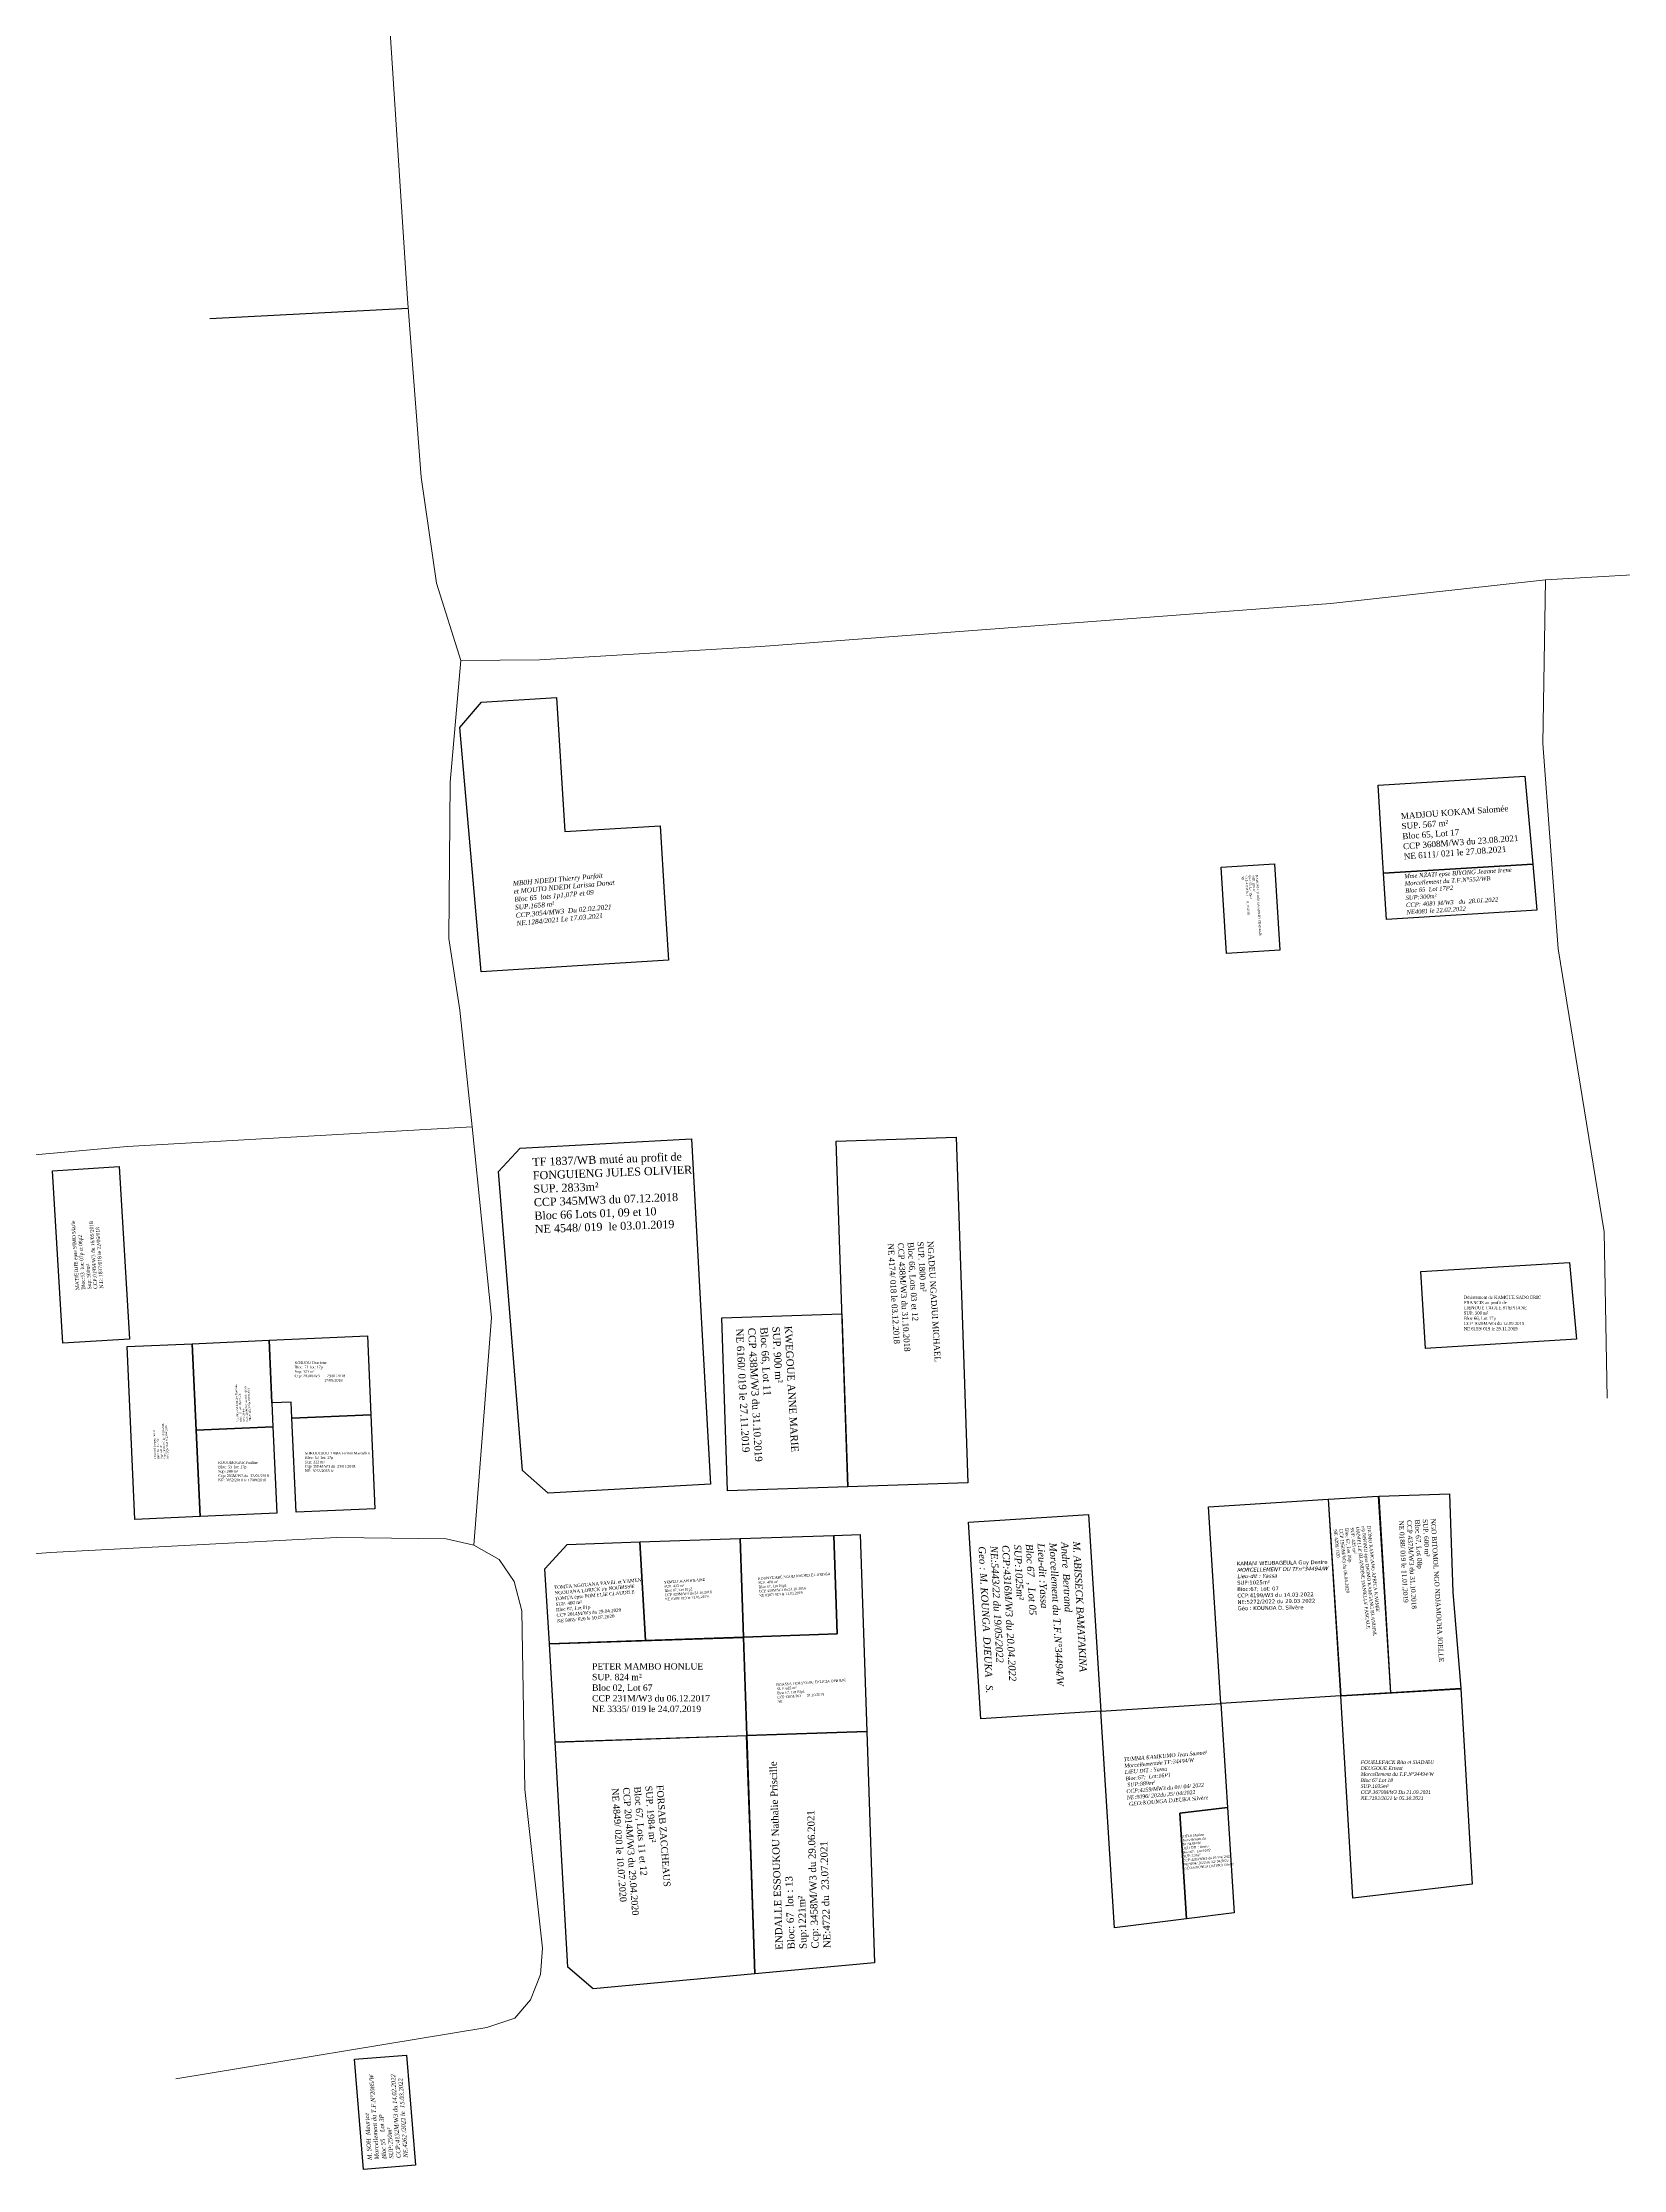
# Model space of a CAD drawing. Header units: millimetres. Extents: x 590121 to 927379, y 438565 to 1441738.
# Drawn here: x 590992.3 to 591321.2, y 440947.2 to 441389.7 of the extents above; entities that cross this region are included whole.
import ezdxf

# ---------------------------------------------------------------- set-up
doc = ezdxf.new("R2010")
doc.units = ezdxf.units.MM
doc.header["$LTSCALE"] = 10
for name, color, linetype in [('end maj 26 02 2021', 30, 'Continuous'), ('MAJ AOUT 2021', 7, 'Continuous'), ('MAJ JUILLET 2021', 7, 'Continuous'), ('MAJ SEP 2021', 6, 'Continuous')]:
    doc.layers.add(name, color=color, linetype=linetype)
doc.layers.add('Roads_others', color=24, linetype='Continuous', lineweight=9)
doc.styles.get("Standard").update_dxf_attribs({"font": 'arial.ttf'})
doc.styles.add('Times 1.0', font='times.ttf', dxfattribs={"width": 0.99, "height": 1})
doc.styles.add('Times 1.5', font='times.ttf', dxfattribs={"width": 0.99, "height": 0.75})

msp = doc.modelspace()

# ---------------------------------------------------------------- linework, layer by layer
msp.add_line((591027.11, 441332.3), (591068.41, 441334.46))
at = {"color": 150, "lineweight": -3, "flags": 128}
msp.add_lwpolyline([(591099.27, 441253.46), (591101.01, 441225.52), (591120.8, 441226.75), (591121.73, 441211.77), (591122.53, 441198.8), (591083.56, 441196.38), (591079.12, 441247.2), (591083.67, 441252.49)], close=True, dxfattribs=at)
msp.add_lwpolyline([(591099.27, 441253.46), (591101.01, 441225.52), (591120.8, 441226.75), (591121.73, 441211.77), (591122.53, 441198.8), (591083.56, 441196.38), (591079.12, 441247.2), (591083.67, 441252.49)], close=True, dxfattribs=at)
at = {"color": 1, "flags": 128}
msp.add_lwpolyline([(591302.38, 441218.77), (591303.25, 441209.2), (591271.93, 441207.26), (591271.33, 441216.85)], close=True, dxfattribs=at)
msp.add_lwpolyline([(591302.38, 441218.77), (591303.25, 441209.2), (591271.93, 441207.26), (591271.33, 441216.85)], close=True, dxfattribs=at)
at = {"color": 5, "flags": 128}
for points in [[(591259.84, 441086.63), (591262.43, 441045.71), (591237.48, 441044.13), (591234.89, 441085.05)], [(591259.84, 441086.63), (591262.43, 441045.71), (591237.48, 441044.13), (591234.89, 441085.05)], [(591209.94, 441083.47), (591212.53, 441042.55), (591187.58, 441040.97), (591184.99, 441081.89)], [(591237.48, 441044.13), (591238.85, 441022.52), (591228.92, 441021.3), (591230.31, 440999.34), (591215.38, 440997.5), (591212.53, 441042.55)], [(591238.85, 441022.52), (591240.24, 441000.56), (591230.31, 440999.34), (591228.92, 441021.3)]]:
    msp.add_lwpolyline(points, close=True, dxfattribs=at)
at = {"color": 150, "flags": 128}
msp.add_lwpolyline([(591068.07, 440971.01), (591069.95, 440948.09), (591059.11, 440947.2), (591057.24, 440970.13)], close=True, dxfattribs=at)
msp.add_lwpolyline([(591068.07, 440971.01), (591069.95, 440948.09), (591059.11, 440947.2), (591057.24, 440970.13)], close=True, dxfattribs=at)
at = {"layer": 'end maj 26 02 2021', "color": 150, "lineweight": -3, "flags": 128}
for points in [[(591248.65, 441218.84), (591249.76, 441200.87), (591238.67, 441200.19), (591237.56, 441218.16)], [(591248.65, 441218.84), (591249.76, 441200.87), (591238.67, 441200.19), (591237.56, 441218.16)], [(591182.43, 441161.99), (591184.83, 441090.03), (591159.85, 441089.2), (591157.44, 441161.16)], [(591182.43, 441161.99), (591184.83, 441090.03), (591159.85, 441089.2), (591157.44, 441161.16)], [(591310.05, 441135.86), (591311.48, 441119.92), (591280.08, 441118.01), (591279.1, 441133.98)], [(591310.05, 441135.86), (591311.48, 441119.92), (591280.08, 441118.01), (591279.1, 441133.98)], [(591158.65, 441125.18), (591159.85, 441089.2), (591134.86, 441088.36), (591133.66, 441124.34)], [(591158.65, 441125.18), (591159.85, 441089.2), (591134.86, 441088.36), (591133.66, 441124.34)], [(591270.19, 441087.29), (591272.78, 441046.36), (591262.43, 441045.71), (591259.85, 441086.63)], [(591270.19, 441087.29), (591272.78, 441046.36), (591262.43, 441045.71), (591259.85, 441086.63)], [(591285.05, 441087.79), (591285.73, 441067.3), (591287.38, 441047.29), (591272.82, 441046.37), (591270.43, 441087.3)], [(591285.05, 441087.79), (591285.73, 441067.3), (591287.38, 441047.29), (591272.82, 441046.37), (591270.43, 441087.3)], [(591116.61, 441077.74), (591117.81, 441057.27), (591097.77, 441056.55), (591096.8, 441072.15), (591101.45, 441077.24)], [(591116.61, 441077.74), (591117.81, 441057.27), (591097.77, 441056.55), (591096.8, 441072.15), (591101.45, 441077.24)], [(591137.5, 441078.44), (591138.18, 441057.95), (591117.81, 441057.27), (591116.61, 441077.74)], [(591137.5, 441078.44), (591138.18, 441057.95), (591117.81, 441057.27), (591116.61, 441077.74)], [(591156.98, 441079.1), (591157.68, 441058.61), (591138.17, 441057.95), (591137.49, 441078.44)], [(591156.98, 441079.1), (591157.68, 441058.61), (591138.17, 441057.95), (591137.49, 441078.44)], [(591162.47, 441079.28), (591163.84, 441038.3), (591138.86, 441037.47), (591138.17, 441057.96), (591157.68, 441058.61), (591156.98, 441079.1)], [(591162.47, 441079.28), (591163.84, 441038.3), (591138.86, 441037.47), (591138.17, 441057.96), (591157.68, 441058.61), (591156.98, 441079.1)], [(591138.18, 441057.89), (591138.87, 441037.4), (591098.95, 441036.11), (591097.77, 441056.55)], [(591138.18, 441057.89), (591138.87, 441037.4), (591098.95, 441036.11), (591097.77, 441056.55)], [(591138.86, 441037.47), (591140.51, 440987.9), (591106.88, 440984.77), (591101.65, 440989.3), (591098.95, 441036.11)], [(591138.86, 441037.47), (591140.51, 440987.9), (591106.88, 440984.77), (591101.65, 440989.3), (591098.95, 441036.11)]]:
    msp.add_lwpolyline(points, close=True, dxfattribs=at)
at = {"layer": 'end maj 26 02 2021', "color": 3, "lineweight": -3, "flags": 128}
msp.add_lwpolyline([(591127.35, 441161.63), (591129.32, 441125.69), (591131.29, 441089.74), (591097.56, 441087.9), (591092.18, 441092.58), (591087.21, 441154.85), (591091.73, 441159.68)], close=True, dxfattribs=at)
msp.add_lwpolyline([(591127.35, 441161.63), (591129.32, 441125.69), (591131.29, 441089.74), (591097.56, 441087.9), (591092.18, 441092.58), (591087.21, 441154.85), (591091.73, 441159.68)], close=True, dxfattribs=at)
at = {"layer": 'end maj 26 02 2021', "color": 150}
for points in [[(591008.28, 441155.87), (591010.39, 441119.94), (590996.52, 441119.12), (590994.41, 441154.94)], [(591008.28, 441155.87), (591010.39, 441119.94), (590996.52, 441119.12), (590994.41, 441154.94)], [(591023.48, 441118.99), (591025.1, 441083.02), (591011.54, 441082.41), (591009.93, 441118.38)], [(591023.48, 441118.99), (591025.1, 441083.02), (591011.54, 441082.41), (591009.93, 441118.38)], [(591039.47, 441119.7), (591040.27, 441101.7), (591024.29, 441101), (591023.48, 441118.99)], [(591039.47, 441119.7), (591040.27, 441101.7), (591024.29, 441101), (591023.48, 441118.99)], [(591059.94, 441120.62), (591060.64, 441104.21), (591044.2, 441103.5), (591044.05, 441106.83), (591040.05, 441106.7), (591039.47, 441119.7)], [(591059.94, 441120.62), (591060.64, 441104.21), (591044.2, 441103.5), (591044.05, 441106.83), (591040.05, 441106.7), (591039.47, 441119.7)], [(591060.64, 441104.21), (591061.48, 441084.65), (591045.08, 441083.92), (591044.2, 441103.5)], [(591060.64, 441104.21), (591061.48, 441084.65), (591045.08, 441083.92), (591044.2, 441103.5)], [(591040.27, 441101.7), (591041.08, 441083.74), (591025.1, 441083.02), (591024.29, 441101)], [(591040.27, 441101.7), (591041.08, 441083.74), (591025.1, 441083.02), (591024.29, 441101)]]:
    msp.add_lwpolyline(points, close=True, dxfattribs=at)
at = {"layer": 'end maj 26 02 2021', "color": 150, "lineweight": -3, "flags": 128}
msp.add_lwpolyline([(591134.86, 441088.36), (591133.66, 441124.34)], dxfattribs=at)
msp.add_lwpolyline([(591134.86, 441088.36), (591133.66, 441124.34)], dxfattribs=at)
at = {"layer": 'MAJ AOUT 2021', "color": 6, "lineweight": -3, "flags": 128}
msp.add_lwpolyline([(591300.73, 441237.09), (591302.38, 441218.77), (591271.33, 441216.85), (591271.12, 441220.23), (591270.2, 441235.2)], close=True, dxfattribs=at)
msp.add_lwpolyline([(591300.73, 441237.09), (591302.38, 441218.77), (591271.33, 441216.85), (591271.12, 441220.23), (591270.2, 441235.2)], close=True, dxfattribs=at)
at = {"layer": 'MAJ JUILLET 2021', "color": 150, "lineweight": -3, "flags": 128}
msp.add_lwpolyline([(591163.84, 441038.3), (591165.44, 440990.22), (591140.51, 440987.9), (591139.69, 441012.48), (591138.79, 441037.46)], close=True, dxfattribs=at)
msp.add_lwpolyline([(591163.84, 441038.3), (591165.44, 440990.22), (591140.51, 440987.9), (591139.69, 441012.48), (591138.79, 441037.46)], close=True, dxfattribs=at)
at = {"layer": 'MAJ SEP 2021', "color": 150, "linetype": 'ByBlock', "lineweight": -3, "ltscale": 0.0014, "flags": 128}
msp.add_lwpolyline([(591287.42, 441047.17), (591289.8, 441006.56), (591264.93, 441003.62), (591262.43, 441045.71)], close=True, dxfattribs=at)
msp.add_lwpolyline([(591287.42, 441047.17), (591289.8, 441006.56), (591264.93, 441003.62), (591262.43, 441045.71)], close=True, dxfattribs=at)
at = {"layer": 'Roads_others'}
for points in [[(591053.91, 441547.42), (591058.44, 441487.82), (591068.26, 441336.39), (591071.13, 441299.28), (591074.27, 441277.24), (591079.35, 441261.12)], [(591079.35, 441261.12), (591095.73, 441261.28), (591141.8, 441264.07), (591260.38, 441272.98), (591305.05, 441277.91), (591422.96, 441284.68), (591524.7, 441289.3), (591626.04, 441292.87), (591747.97, 441303.79), (591770.45, 441304.7)], [(591317.88, 441107.69), (591317.25, 441142.3), (591307.66, 441201.16), (591304.49, 441243.89), (591305.05, 441277.91)], [(591079.35, 441261.12), (591077.14, 441235.83), (591076.89, 441203.3), (591079.13, 441188.35), (591081.69, 441164.1), (591085.75, 441124.47), (591082.07, 441077.07)], [(591081.69, 441164.1), (591009.93, 441160.04), (590897.82, 441149.87), (590826.22, 441144.32)], [(590828.04, 441104.84), (590859.78, 441081.5), (590866.03, 441075.81), (590872.66, 441071.61), (590878.47, 441069.61), (590887.18, 441069.26), (590932.29, 441070.78), (590994, 441075.58), (591053.55, 441078.66), (591076.27, 441078.39), (591082.07, 441077.07)], [(591082.07, 441077.07), (591087.36, 441074.11), (591090.42, 441069.54), (591092.06, 441063.39), (591092.69, 441026.27), (591096.37, 440993.22), (591095.93, 440987.75), (591093.85, 440982.5), (591090.58, 440978.66), (591084.74, 440976.76), (591020.09, 440966.08)]]:
    msp.add_lwpolyline(points, dxfattribs=at)

# ---------------------------------------------------------------- texts
at = {"color": 7, "attachment_point": 1}
for s, insert, char_height, width, rotation in [('{\\fTimes New Roman|b0|i1|c0|p18;MB0H NDEDI Thierry Parfait \\Pet MOUTO NDEDI Larissa Donat\\PBloc 65  lots 1p1,07P et 09\\PSUP.1658 m²\\PCCP.3054/MW3  Du 02.02.2021\\PNE.1284/2021 Le 17.03.2021}', (591090.13, 441215.24), 1, 86.0567, 5.2008), ('{\\fTimes New Roman|b0|i1|c0|p18;MB0H NDEDI Thierry Parfait \\Pet MOUTO NDEDI Larissa Donat\\PBloc 65  lots 1p1,07P et 09\\PSUP.1658 m²\\PCCP.3054/MW3  Du 02.02.2021\\PNE.1284/2021 Le 17.03.2021}', (591090.13, 441215.24), 1, 86.0567, 5.2008), ('{\\fTimes New Roman|b0|i1|c0|p18;Mme NZATI epse BIYONG Jeanne Irene\\P\\C1;Morcellement du T.F.N°552/WB \\P\\C7;Bloc 65  Lot 17P2\\PSUP:300m²\\PCCP: 4081 M/W3   du  28.01.2022\\PNE4081 le 22.02.2022}', (591275.61, 441216.69), 0.8996, 56.8139, 3.5197), ('{\\fTimes New Roman|b0|i1|c0|p18;Mme NZATI epse BIYONG Jeanne Irene\\P\\C1;Morcellement du T.F.N°552/WB \\P\\C7;Bloc 65  Lot 17P2\\PSUP:300m²\\PCCP: 4081 M/W3   du  28.01.2022\\PNE4081 le 22.02.2022}', (591275.61, 441216.69), 0.8996, 56.8139, 3.5197), ('{\\fTimes New Roman|b0|i1|c0|p18;M. ABISSECK BAMATAKINA  \\PAndre  Bertrand\\P\\C1;Morcellement du T.F.N°34494/W\\P\\C7;Lieu-dit :Yassa\\PBloc 67  , Lot 05\\PSUP:1025m²\\PCCP:4316M/W3 du 20.04.2022\\PNE:5443/22 du 19/05/2022\\PGeo : M. KOUNGA  DJEUKA   S.}', (591208.19, 441077.9), 1.4756, 93.1932, 273.0051), ('{\\fTimes New Roman|b0|i1|c0|p18;M. SOH  Maurice \\P\\C1;Morcellement du T.F.N°2085/W \\P\\C7;Bloc 55    Lot 3P\\PSUP:250m²\\PCCP:4132M/W3 du 14.02.2022\\PNE.4262 /2022 le  15.03.2022}', (591059.96, 440949.13), 0.9, 56.8375, 93.8467), ('{\\fTimes New Roman|b0|i1|c0|p18;M. SOH  Maurice \\P\\C1;Morcellement du T.F.N°2085/W \\P\\C7;Bloc 55    Lot 3P\\PSUP:250m²\\PCCP:4132M/W3 du 14.02.2022\\PNE.4262 /2022 le  15.03.2022}', (591059.96, 440949.13), 0.9, 56.8375, 93.8467)]:
    msp.add_mtext(s, dxfattribs=dict(at, insert=insert, char_height=char_height, width=width, rotation=rotation))
at = {"attachment_point": 1}
for s, insert, char_height, width, rotation in [('{\\fVerdana|b0|i0|c0|p34;KAMANI WEUBAGEULA Guy Desire\\P\\fVerdana|b0|i1|c0|p34;\\C1;MORCELLEMENT DU TFn%%D34494/W\\P\\C0;Lieu-dit : Yassa\\P\\fVerdana|b0|i0|c0|p34;SUP:1025m²\\fVerdana|b0|i1|c0|p34;\\C1;\\P\\fVerdana|b0|i0|c0|p34;\\C0;Bloc:67; Lot: 07\\PCCP:4199/W3 du 14.03.2022\\PNE:5272/2022 du 29.03.2022\\P\\C1;Géo : KOUNGA D. Silvère}', (591240.8, 441073.66), 0.8, 24.3515, 0.9629), ('{\\fVerdana|b0|i0|c0|p34;KAMANI WEUBAGEULA Guy Desire\\P\\fVerdana|b0|i1|c0|p34;\\C1;MORCELLEMENT DU TFn%%D34494/W\\P\\C0;Lieu-dit : Yassa\\P\\fVerdana|b0|i0|c0|p34;SUP:1025m²\\fVerdana|b0|i1|c0|p34;\\C1;\\P\\fVerdana|b0|i0|c0|p34;\\C0;Bloc:67; Lot: 07\\PCCP:4199/W3 du 14.03.2022\\PNE:5272/2022 du 29.03.2022\\P\\C1;Géo : KOUNGA D. Silvère}', (591240.8, 441073.66), 0.8, 24.3515, 0.9629), ('{\\fTimes New Roman|b0|i1|c0|p18;TUMMA KAMKUMO Jean Samuel\\P\\C1;Morcellementdu TF:34494/W\\C256;\\PLIEU DIT : Yassa\\PBloc:67;  Lot:16P1\\P SUP:889m² \\PCCP:4259/MW3 du 01/ 04/ 2022\\PNE:9096/ 202du 25/ 04/2022   \\P\\C1; GEO:KOUNGA DJEUKA Silvère}', (591217.23, 441032.91), 0.8, 33.0819, 4.829), ('{\\fTimes New Roman|b0|i1|c0|p18;NDEDI Marlise\\P\\C1;Morcellement du\\P TF:34494/W\\C256;\\PLIEU DIT : Bassa\\PBloc:67;  Lot:16P2\\P SUP:220m² \\PCCP:4259/MW3 du 01/ 04/ 2022\\PNE:9094/ 2022 du 25/ 04/2022   \\P\\C1; GEO:KOUNGA DJEUKA Silvère}', (591229.1, 441016.72), 0.5, 33.0819, 5.0892)]:
    msp.add_mtext(s, dxfattribs=dict(at, insert=insert, char_height=char_height, width=width, rotation=rotation))
at = {"layer": 'end maj 26 02 2021', "color": 150, "linetype": 'ByBlock', "lineweight": -3, "ltscale": 0.0014, "attachment_point": 1, "style": 'Times 1.0'}
for s, insert, char_height, width, rotation in [('{\\C256;MADJOU KOKAM Salomée \\fTimes New Roman|b0|i0|c186|p18;\\PSUP. \\fTimes New Roman|b0|i0|c0|p18;567\\fTimes New Roman|b0|i0|c186|p18; m²\\PBloc \\fTimes New Roman|b0|i0|c0|p18;65\\fTimes New Roman|b0|i0|c186|p18;, Lot \\fTimes New Roman|b0|i0|c0|p18;17\\P\\fTimes New Roman|b0|i0|c186|p18;CCP \\fTimes New Roman|b0|i0|c0|p18;3608\\fTimes New Roman|b0|i0|c186|p18;M/W3 du \\fTimes New Roman|b0|i0|c0|p18;23.08.2021\\P\\fTimes New Roman|b0|i0|c186|p18;NE \\fTimes New Roman|b0|i0|c0|p18;6111\\fTimes New Roman|b0|i0|c186|p18;/ 02\\fTimes New Roman|b0|i0|c0|p18;1\\fTimes New Roman|b0|i0|c186|p18; le 2\\fTimes New Roman|b0|i0|c0|p18;7.08.2021}', (591274.89, 441229.38), 1.26139, 26.6677, 4.1834), ('{\\C256;MADJOU KOKAM Salomée \\fTimes New Roman|b0|i0|c186|p18;\\PSUP. \\fTimes New Roman|b0|i0|c0|p18;567\\fTimes New Roman|b0|i0|c186|p18; m²\\PBloc \\fTimes New Roman|b0|i0|c0|p18;65\\fTimes New Roman|b0|i0|c186|p18;, Lot \\fTimes New Roman|b0|i0|c0|p18;17\\P\\fTimes New Roman|b0|i0|c186|p18;CCP \\fTimes New Roman|b0|i0|c0|p18;3608\\fTimes New Roman|b0|i0|c186|p18;M/W3 du \\fTimes New Roman|b0|i0|c0|p18;23.08.2021\\P\\fTimes New Roman|b0|i0|c186|p18;NE \\fTimes New Roman|b0|i0|c0|p18;6111\\fTimes New Roman|b0|i0|c186|p18;/ 02\\fTimes New Roman|b0|i0|c0|p18;1\\fTimes New Roman|b0|i0|c186|p18; le 2\\fTimes New Roman|b0|i0|c0|p18;7.08.2021}', (591274.89, 441229.38), 1.26139, 26.6677, 4.1834), ('{\\C256;KAMGNIA YOWA DAGOBERT FRANKLIN\\PSUP. 200 m²\\PBloc 65, Lot 15p2\\PCCP 437M/W3 du 31.10.2018\\PNE 0186/ 019 le 11.01.2019}', (591245.18, 441216.51), 0.4407, 33.2579, 273.3169), ('{\\C256;KAMGNIA YOWA DAGOBERT FRANKLIN\\PSUP. 200 m²\\PBloc 65, Lot 15p2\\PCCP 437M/W3 du 31.10.2018\\PNE 0186/ 019 le 11.01.2019}', (591245.18, 441216.51), 0.4407, 33.2579, 273.3169), ('{\\C1;TF 1837/WB muté au profit de \\P\\C256;FONGUIENG JULES OLIVIER\\PSUP. 2833m²\\PCCP 345MW3 du 07.12.2018\\PBloc 66 Lots 01, 09 et 10\\PNE 4548/ 019  le 03.01.2019}', (591094.21, 441157.62), 1.6766, 94.7781, 2.1408), ('{\\C1;TF 1837/WB muté au profit de \\P\\C256;FONGUIENG JULES OLIVIER\\PSUP. 2833m²\\PCCP 345MW3 du 07.12.2018\\PBloc 66 Lots 01, 09 et 10\\PNE 4548/ 019  le 03.01.2019}', (591094.21, 441157.62), 1.6766, 94.7781, 2.1408), ('{\\fTimes New Roman|b0|i0|c186|p18;\\C256;\\P\\fTimes New Roman|b0|i0|c0|p18;NGADEU NGADJUI MICHAEL\\P\\fTimes New Roman|b0|i0|c186|p18;SUP. \\fTimes New Roman|b0|i0|c0|p18;1800\\fTimes New Roman|b0|i0|c186|p18; m²\\P\\fTimes New Roman|b0|i0|c0|p18;Bloc 66, \\fTimes New Roman|b0|i0|c186|p18;Lot\\fTimes New Roman|b0|i0|c0|p18;s\\fTimes New Roman|b0|i0|c186|p18; \\fTimes New Roman|b0|i0|c0|p18;03 et 12\\fTimes New Roman|b0|i0|c186|p18;\\PCCP \\fTimes New Roman|b0|i0|c0|p18;438\\fTimes New Roman|b0|i0|c186|p18;M/W\\fTimes New Roman|b0|i0|c0|p18;3\\fTimes New Roman|b0|i0|c186|p18; du \\fTimes New Roman|b0|i0|c0|p18;31\\fTimes New Roman|b0|i0|c186|p18;.1\\fTimes New Roman|b0|i0|c0|p18;0\\fTimes New Roman|b0|i0|c186|p18;.2018\\PNE 4\\fTimes New Roman|b0|i0|c0|p18;174\\fTimes New Roman|b0|i0|c186|p18;/ 018 le 03.12.2018}', (591179.71, 441140.53), 1.23705, 67.1202, 273.5496), ('{\\fTimes New Roman|b0|i0|c186|p18;\\C256;\\P\\fTimes New Roman|b0|i0|c0|p18;NGADEU NGADJUI MICHAEL\\P\\fTimes New Roman|b0|i0|c186|p18;SUP. \\fTimes New Roman|b0|i0|c0|p18;1800\\fTimes New Roman|b0|i0|c186|p18; m²\\P\\fTimes New Roman|b0|i0|c0|p18;Bloc 66, \\fTimes New Roman|b0|i0|c186|p18;Lot\\fTimes New Roman|b0|i0|c0|p18;s\\fTimes New Roman|b0|i0|c186|p18; \\fTimes New Roman|b0|i0|c0|p18;03 et 12\\fTimes New Roman|b0|i0|c186|p18;\\PCCP \\fTimes New Roman|b0|i0|c0|p18;438\\fTimes New Roman|b0|i0|c186|p18;M/W\\fTimes New Roman|b0|i0|c0|p18;3\\fTimes New Roman|b0|i0|c186|p18; du \\fTimes New Roman|b0|i0|c0|p18;31\\fTimes New Roman|b0|i0|c186|p18;.1\\fTimes New Roman|b0|i0|c0|p18;0\\fTimes New Roman|b0|i0|c186|p18;.2018\\PNE 4\\fTimes New Roman|b0|i0|c0|p18;174\\fTimes New Roman|b0|i0|c186|p18;/ 018 le 03.12.2018}', (591179.71, 441140.53), 1.23705, 67.1202, 273.5496), ('{\\C256;KWEGOUE ANNE MARIE\\PSUP. 900 m²\\PBloc 66, Lot 11\\PCCP 438M/W3 du 31.10.2019\\PNE 6160/ 019 le 27.11.2019}', (591148.23, 441122.74), 1.5232, 55.8308, 273.0767), ('{\\C256;KWEGOUE ANNE MARIE\\PSUP. 900 m²\\PBloc 66, Lot 11\\PCCP 438M/W3 du 31.10.2019\\PNE 6160/ 019 le 27.11.2019}', (591148.23, 441122.74), 1.5232, 55.8308, 273.0767), ('{\\C256;NGO BITOMOL NGO NDJAMOUHA JOELLE\\PSUP. 600 m²\\PBloc 67, Lot 08p\\PCCP 437M/W3 du 31.10.2018\\PNE 0188/ 019 le 11.01.2019}', (591282.16, 441082.62), 1, 75.4637, 273.3169), ('{\\C256;NGO BITOMOL NGO NDJAMOUHA JOELLE\\PSUP. 600 m²\\PBloc 67, Lot 08p\\PCCP 437M/W3 du 31.10.2018\\PNE 0188/ 019 le 11.01.2019}', (591282.16, 441082.62), 1, 75.4637, 273.3169), ('{\\fTimes New Roman|b0|i0|c186|p18;\\C256;DJOMO KAMGANG AFRICA KARMIE\\fTimes New Roman|b0|i0|c0|p18;\\Pr/p NNOMO épse DJOMO KAMGANG BLANDINE\\PDANIELLE BLANDINE DANIELLE PASCALE\\PSUP. 425 m²\\PBloc 67, Lot 08p\\PCCP 1950M/W3 du 06.04.2020\\PNE 4299/ 020 le 09.07.2020}', (591268.61, 441081.17), 0.7, 26.9226, 276.0665), ('{\\fTimes New Roman|b0|i0|c186|p18;\\C256;DJOMO KAMGANG AFRICA KARMIE\\fTimes New Roman|b0|i0|c0|p18;\\Pr/p NNOMO épse DJOMO KAMGANG BLANDINE\\PDANIELLE BLANDINE DANIELLE PASCALE\\PSUP. 425 m²\\PBloc 67, Lot 08p\\PCCP 1950M/W3 du 06.04.2020\\PNE 4299/ 020 le 09.07.2020}', (591268.61, 441081.17), 0.7, 26.9226, 276.0665), ('{\\C256;TOMTA NGOUANA PAVEL et YAMENI \\PNGOUANA LORICK r/p NOUBISSIE\\PTOMTA épse POM ELIE CLAUDILE\\PSUP. 400 m²\\PBloc 67, Lot 01p\\PCCP 2014M/W3 du 29.04.2020\\PNE 5061/ 020 le 10.07.2020}', (591098.73, 441068.62), 0.7, 31.1958, 5.0179), ('{\\C256;TOMTA NGOUANA PAVEL et YAMENI \\PNGOUANA LORICK r/p NOUBISSIE\\PTOMTA épse POM ELIE CLAUDILE\\PSUP. 400 m²\\PBloc 67, Lot 01p\\PCCP 2014M/W3 du 29.04.2020\\PNE 5061/ 020 le 10.07.2020}', (591098.73, 441068.62), 0.7, 31.1958, 5.0179), ('{\\C256;YEMELI JEAN HILAIRE\\PSUP. 423 m²\\PBloc 67, Lot 01p2\\PCCP 439M/W3 du 31.10.2018\\PNE 0189/ 019 le 11.01.2019}', (591121.59, 441069.61), 0.5289, 39.9095, 3.8448), ('{\\C256;YEMELI JEAN HILAIRE\\PSUP. 423 m²\\PBloc 67, Lot 01p2\\PCCP 439M/W3 du 31.10.2018\\PNE 0189/ 019 le 11.01.2019}', (591121.59, 441069.61), 0.5289, 39.9095, 3.8448), ('{\\C256;KOUNYEMBE NGOLI MICHELE LARISSA\\PSUP. 400 m²\\PBloc 67, Lot 03p1\\PCCP 439M/W3 du 31.10.2018\\PNE 0187/ 019 le 11.01.2019}', (591141.16, 441070.38), 0.5289, 39.9095, 3.8448), ('{\\C256;KOUNYEMBE NGOLI MICHELE LARISSA\\PSUP. 400 m²\\PBloc 67, Lot 03p1\\PCCP 439M/W3 du 31.10.2018\\PNE 0187/ 019 le 11.01.2019}', (591141.16, 441070.38), 0.5289, 39.9095, 3.8448), ('{\\C256;NGASSA TCHANGOU FELICIA OPHILIE\\PSUP. 625 m²\\PBloc 67, Lot 03p1\\PCCP 438M/W3 du 31.10.2018\\PNE 0185/ 019 le 11.01.2019}', (591144.98, 441048.32), 0.5289, 39.9095, 3.8448), ('{\\C256;NGASSA TCHANGOU FELICIA OPHILIE\\PSUP. 625 m²\\PBloc 67, Lot 03p1\\PCCP 438M/W3 du 31.10.2018\\PNE 0185/ 019 le 11.01.2019}', (591144.98, 441048.32), 0.5289, 39.9095, 3.8448), ('{\\C256;FORSAB ZACCHEAUS\\PSUP. 1984 m²\\PBloc 67, Lots 11 et 12\\PCCP 2014M/W3 du 29.04.2020\\PNE 4849/ 020 le 10.07.2020}', (591121.46, 441027.25), 1.4, 91.194, 274.1812), ('{\\C256;FORSAB ZACCHEAUS\\PSUP. 1984 m²\\PBloc 67, Lots 11 et 12\\PCCP 2014M/W3 du 29.04.2020\\PNE 4849/ 020 le 10.07.2020}', (591121.46, 441027.25), 1.4, 91.194, 274.1812)]:
    msp.add_mtext(s, dxfattribs=dict(at, insert=insert, char_height=char_height, width=width, rotation=rotation))
at = {"layer": 'end maj 26 02 2021', "attachment_point": 1}
for s, width, heights, insert, char_height, rotation in [('{\\fTimes New Roman|b0|i0|c0|p18;MATIEDJIE epse SIMO Marie\\PBloc:53  lot: 07p et 08p2\\PSup: 500m²\\PCCP:019M/W3 du 16/05/2018\\PN.E: 1837/018 le 22/06/018}', 139.3164, [41.8], (590999.23, 441130.12), 0.75, 93.7227), ('{\\fTimes New Roman|b0|i0|c0|p18;MATIEDJIE epse SIMO Marie\\PBloc:53  lot: 07p et 08p2\\PSup: 500m²\\PCCP:019M/W3 du 16/05/2018\\PN.E: 1837/018 le 22/06/018}', 139.3164, [41.8], (590999.23, 441130.12), 0.75, 93.7227), ('{\\fTimes New Roman|b0|i0|c0|p18;NGANKAM Appoline Zeanviere\\PBloc: 53   lot: 16p et 17p\\PSup: 289m²\\PCcp: 284M/W3 du 23/01/2018\\PNE:3034/2018 le 20/09/2018}', 61.3246, [27.31], (591032.74, 441102.69), 0.3887, 92.7647), ('{\\fTimes New Roman|b0|i0|c0|p18;NGANKAM Appoline Zeanviere\\PBloc: 53   lot: 16p et 17p\\PSup: 289m²\\PCcp: 284M/W3 du 23/01/2018\\PNE:3034/2018 le 20/09/2018}', 61.3246, [27.31], (591032.74, 441102.69), 0.3887, 92.7647), ('{\\fTimes New Roman|b0|i0|c0|p18;YOUMBI Jacques Junior\\PBloc: 53   lot: 16p \\PSup: 490 m²\\PCcp: 285M/W3 du 23/01/2018\\PNE:3035/2018 le 20/09/2018}', 61.3246, [27.31], (591015.58, 441094.95), 0.3887, 92.7647), ('{\\fTimes New Roman|b0|i0|c0|p18;YOUMBI Jacques Junior\\PBloc: 53   lot: 16p \\PSup: 490 m²\\PCcp: 285M/W3 du 23/01/2018\\PNE:3035/2018 le 20/09/2018}', 61.3246, [27.31], (591015.58, 441094.95), 0.3887, 92.7647), ('{\\fTimes New Roman|b0|i0|c0|p18;ENDALLE ESSOUKOU Nathalie Priscille \\P\\fTimes New Roman|b0|i0|c186|p18;Bloc: \\fTimes New Roman|b0|i0|c0|p18;67\\fTimes New Roman|b0|i0|c186|p18;  lot : \\fTimes New Roman|b0|i0|c0|p18;13\\P\\fTimes New Roman|b0|i0|c186|p18;Sup:\\fTimes New Roman|b0|i0|c0|p18;1221\\fTimes New Roman|b0|i0|c186|p18;m²\\PCcp: \\fTimes New Roman|b0|i0|c0|p18;3458\\fTimes New Roman|b0|i0|c186|p18;M/W3 du \\fTimes New Roman|b0|i0|c0|p18;29.06.2021\\P\\fTimes New Roman|b0|i0|c186|p18;NE:\\fTimes New Roman|b0|i0|c0|p18;4722 du \\fTimes New Roman|b0|i0|c186|p18; \\fTimes New Roman|b0|i0|c0|p18;23.07.2021}', 62.3631, [30.26], (591144.85, 440992.88), 1.49573, 91.8975), ('{\\fTimes New Roman|b0|i0|c0|p18;ENDALLE ESSOUKOU Nathalie Priscille \\P\\fTimes New Roman|b0|i0|c186|p18;Bloc: \\fTimes New Roman|b0|i0|c0|p18;67\\fTimes New Roman|b0|i0|c186|p18;  lot : \\fTimes New Roman|b0|i0|c0|p18;13\\P\\fTimes New Roman|b0|i0|c186|p18;Sup:\\fTimes New Roman|b0|i0|c0|p18;1221\\fTimes New Roman|b0|i0|c186|p18;m²\\PCcp: \\fTimes New Roman|b0|i0|c0|p18;3458\\fTimes New Roman|b0|i0|c186|p18;M/W3 du \\fTimes New Roman|b0|i0|c0|p18;29.06.2021\\P\\fTimes New Roman|b0|i0|c186|p18;NE:\\fTimes New Roman|b0|i0|c0|p18;4722 du \\fTimes New Roman|b0|i0|c186|p18; \\fTimes New Roman|b0|i0|c0|p18;23.07.2021}', 62.3631, [30.26], (591144.85, 440992.88), 1.49573, 91.8975)]:
    msp.add_mtext_dynamic_manual_height_columns(s, width=width, gutter_width=12.5, heights=heights, dxfattribs=dict(at, insert=insert, char_height=char_height, rotation=rotation))
at = {"layer": 'end maj 26 02 2021', "color": 150, "linetype": 'ByBlock', "lineweight": -3, "ltscale": 0.0014, "insert": (591288.02, 441128.97), "char_height": 0.6527, "width": 33.8155, "attachment_point": 1, "style": 'Times 1.0'}
msp.add_mtext('{\\C1;Désistement de KAMGUE SADO ERIC \\PFRANCIS au profit de \\C256;\\PLIENOUE TAGUE STEPHANE \\PSUP. 500 m²\\PBloc 66, Lot 17p\\PCCP 1020M/W3 du 12.09.2019\\PNE 6159/ 019 le 29.11.2019}', dxfattribs=at)
msp.add_mtext('{\\C1;Désistement de KAMGUE SADO ERIC \\PFRANCIS au profit de \\C256;\\PLIENOUE TAGUE STEPHANE \\PSUP. 500 m²\\PBloc 66, Lot 17p\\PCCP 1020M/W3 du 12.09.2019\\PNE 6159/ 019 le 29.11.2019}', dxfattribs=at)
at = {"layer": 'end maj 26 02 2021', "char_height": 0.5477, "attachment_point": 1}
for s, insert in [('{\\fTimes New Roman|b0|i0|c0|p18;KODJOU Charlotte\\PBloc: 53  lot: 17p\\PSup: 323 m²\\PCcp: 285M/W3 du  23/01/2018\\PNE: 3032/2018 le 17/09/2018}', (591044.77, 441115.32)), ('{\\fTimes New Roman|b0|i0|c0|p18;KODJOU Charlotte\\PBloc: 53  lot: 17p\\PSup: 323 m²\\PCcp: 285M/W3 du  23/01/2018\\PNE: 3032/2018 le 17/09/2018}', (591044.77, 441115.32)), ('{\\fTimes New Roman|b0|i0|c0|p18;KOUOMOGNE Pauline\\PBloc: 53  lot: 17p\\PSup: 289 m²\\PCcp: 285M/W3 du  23/01/2018\\PNE: 3052/2018 le 17/09/2018}', (591028.89, 441094.54)), ('{\\fTimes New Roman|b0|i0|c0|p18;KOUOMOGNE Pauline\\PBloc: 53  lot: 17p\\PSup: 289 m²\\PCcp: 285M/W3 du  23/01/2018\\PNE: 3052/2018 le 17/09/2018}', (591028.89, 441094.54)), ('{\\fTimes New Roman|b0|i0|c0|p18;SOKOUDJOU TABA Firmin Marcellin\\PBloc: 53  lot: 17p\\PSup: 322 m²\\PCcp: 285M/W3 du  23/01/2018\\PNE: 3033/2018 le 17/09/2018}', (591046.91, 441096.49)), ('{\\fTimes New Roman|b0|i0|c0|p18;SOKOUDJOU TABA Firmin Marcellin\\PBloc: 53  lot: 17p\\PSup: 322 m²\\PCcp: 285M/W3 du  23/01/2018\\PNE: 3033/2018 le 17/09/2018}', (591046.91, 441096.49))]:
    msp.add_mtext_dynamic_manual_height_columns(s, width=183.6537, gutter_width=12.5, heights=[70.05], dxfattribs=dict(at, insert=insert))
at = {"layer": 'end maj 26 02 2021', "color": 150, "lineweight": -3, "insert": (591106.66, 441052.52), "char_height": 1.3258, "width": 65.7462, "attachment_point": 1}
msp.add_mtext('{\\fTimes New Roman|b0|i0|c0|p18;\\C256;PETER MAMBO HONLUE\\PSUP. 824 m²\\PBloc 02, Lot 67\\PCCP 231M/W3 du 06.12.2017\\PNE 3335/ 019 le 24.07.2019}', dxfattribs=at)
msp.add_mtext('{\\fTimes New Roman|b0|i0|c0|p18;\\C256;PETER MAMBO HONLUE\\PSUP. 824 m²\\PBloc 02, Lot 67\\PCCP 231M/W3 du 06.12.2017\\PNE 3335/ 019 le 24.07.2019}', dxfattribs=at)
at = {"layer": 'MAJ SEP 2021', "color": 7, "linetype": 'ByBlock', "lineweight": -3, "ltscale": 0.0014, "insert": (591266.58, 441032.32), "char_height": 0.75, "width": 19.4384, "attachment_point": 1, "style": 'Times 1.5'}
msp.add_mtext('{\\fTimes New Roman|b0|i1|c0|p18;FOUELEFACK Rita et SIADJEU DEUGOUE Ernest\\P\\C1;Morcellement du T.F.N°34494/W\\P\\C7;Bloc 67 Lot 18\\PSUP.1035m²\\PCCP.3679M/W3 Du 21.09.2021\\PNE.7192/2021 le 05.10.2021}', dxfattribs=at)
msp.add_mtext('{\\fTimes New Roman|b0|i1|c0|p18;FOUELEFACK Rita et SIADJEU DEUGOUE Ernest\\P\\C1;Morcellement du T.F.N°34494/W\\P\\C7;Bloc 67 Lot 18\\PSUP.1035m²\\PCCP.3679M/W3 Du 21.09.2021\\PNE.7192/2021 le 05.10.2021}', dxfattribs=at)

doc.saveas('drawing.dxf')
